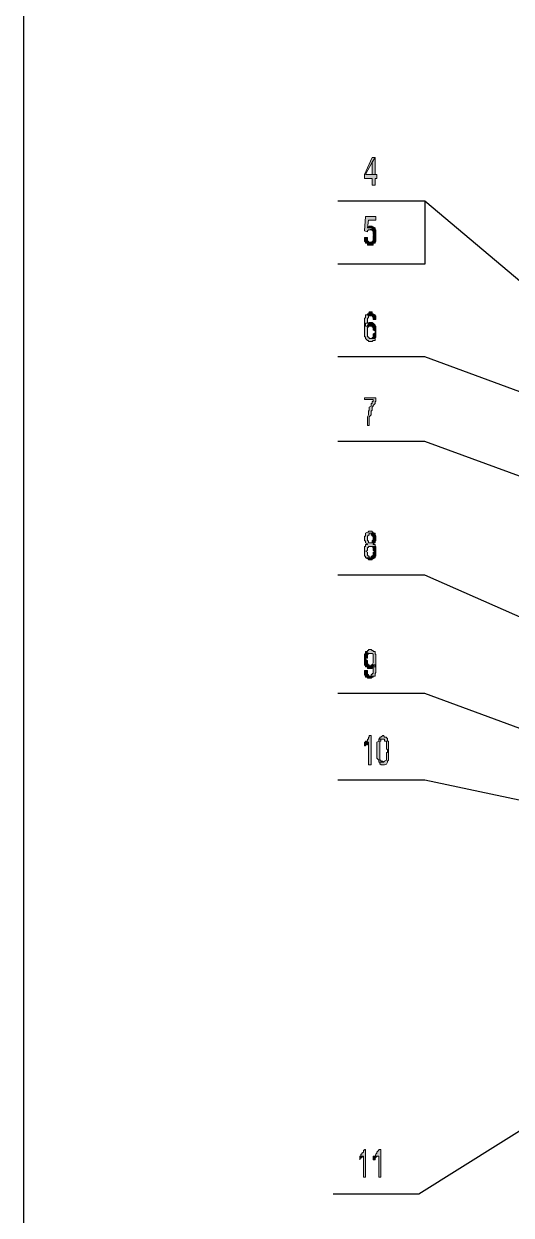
# Model space of a CAD drawing. Header units: millimetres. Extents: x 20 to 821, y 1 to 1134.
# Drawn here: x 20.2 to 112.1, y 738.5 to 963.3 of the extents above; entities that cross this region are included whole.
import ezdxf

# ---------------------------------------------------------------- set-up
doc = ezdxf.new("R2010")
doc.units = ezdxf.units.MM
doc.layers.add('1', color=7, linetype='Continuous')

msp = doc.modelspace()

# ---------------------------------------------------------------- hatches: boundary and pattern name
h = msp.add_hatch(color=0)
h.dxf.hatch_style = 2
h.paths.add_polyline_path([(86.4, 938.121732), (85.86, 938.121732), (84.42, 934.881732), (84.42, 934.161732), (85.86, 934.161732), (85.86, 932.901732), (86.4, 932.901732), (86.4, 934.161732), (86.76, 934.161732), (86.76, 934.881732), (86.4, 934.881732), (84.6, 934.881732), (85.86, 937.221732)])
h = msp.add_hatch(color=0)
h.dxf.hatch_style = 2
h.paths.add_polyline_path([(86.4, 938.121732), (85.86, 937.221732), (85.86, 934.881732), (84.6, 934.881732), (86.4, 934.881732)])
h = msp.add_hatch(color=0)
h.dxf.hatch_style = 2
h.paths.add_polyline_path([(86.58, 926.961732), (84.6, 926.961732), (84.42, 924.261732), (84.96, 924.081732), (84.96, 924.261732), (85.14, 924.441732), (85.32, 924.441732), (86.4, 924.801732), (84.96, 924.801732), (85.14, 926.241732), (86.58, 926.241732)])
h = msp.add_hatch(color=0)
h.dxf.hatch_style = 2
h.paths.add_polyline_path([(85.68, 925.161732), (85.32, 925.161732), (85.32, 924.981732), (84.96, 924.981732), (84.96, 924.801732), (86.4, 924.801732), (86.04, 924.981732), (85.86, 924.981732), (85.86, 925.161732)])
h = msp.add_hatch(color=0)
h.dxf.hatch_style = 2
h.paths.add_polyline_path([(86.4, 924.801732), (85.32, 924.441732), (85.86, 924.441732), (85.86, 924.261732), (86.04, 924.261732), (86.04, 924.081732), (86.04, 923.541732), (86.4, 923.361732), (86.04, 923.361732), (86.04, 923.001732), (86.04, 922.281732), (85.86, 922.281732), (85.86, 922.101732), (85.68, 922.101732), (85.32, 922.101732), (86.4, 922.101732), (86.58, 922.281732), (86.58, 924.441732), (86.4, 924.441732)])
h = msp.add_hatch(color=0)
h.dxf.hatch_style = 2
h.paths.add_polyline_path([(84.96, 923.001732), (84.42, 923.001732), (84.42, 922.821732), (84.42, 922.281732), (84.6, 922.101732), (84.6, 921.921732), (84.96, 921.921732), (84.96, 921.561732), (85.14, 921.561732), (86.04, 921.561732), (86.04, 921.921732), (86.4, 921.921732), (86.4, 922.101732), (85.14, 922.101732), (85.14, 922.281732), (84.96, 922.281732), (84.96, 922.641732)])
h = msp.add_hatch(color=0)
h.dxf.hatch_style = 2
h.paths.add_polyline_path([(84.6, 908.421732), (84.6, 907.881732), (84.42, 907.701732), (84.42, 904.641732), (84.42, 904.281732), (84.6, 904.281732), (84.6, 903.921732), (84.96, 903.561732), (85.14, 903.561732), (85.14, 903.381732), (85.86, 903.381732), (86.04, 903.561732), (86.4, 903.561732), (86.4, 903.921732), (85.32, 903.921732), (85.32, 904.101732), (85.14, 904.101732), (85.14, 904.281732), (84.96, 904.281732), (84.96, 904.641732), (84.96, 906.081732), (85.14, 906.081732), (85.14, 906.261732), (84.6, 906.261732), (84.6, 906.801732), (84.96, 906.801732), (84.96, 907.701732), (85.14, 907.881732), (85.14, 908.241732), (85.32, 908.241732), (85.68, 908.241732)])
h = msp.add_hatch(color=0)
h.dxf.hatch_style = 2
h.paths.add_polyline_path([(85.68, 908.961732), (85.32, 908.961732), (85.14, 908.601732), (84.96, 908.601732), (84.96, 908.421732), (84.6, 908.421732), (85.68, 908.241732), (85.86, 908.241732), (86.04, 907.881732), (86.04, 907.521732), (86.58, 907.521732), (86.58, 907.881732), (86.58, 908.241732), (86.4, 908.241732), (86.4, 908.421732), (86.04, 908.601732), (85.86, 908.601732), (85.86, 908.961732)])
h = msp.add_hatch(color=0)
h.dxf.hatch_style = 2
h.paths.add_polyline_path([(85.68, 906.981732), (85.32, 906.981732), (85.14, 906.801732), (84.96, 906.441732), (84.96, 906.261732), (84.6, 906.261732), (85.68, 906.261732), (86.4, 906.441732), (86.04, 906.801732), (85.86, 906.981732)])
h = msp.add_hatch(color=0)
h.dxf.hatch_style = 2
h.paths.add_polyline_path([(86.4, 906.441732), (85.68, 906.261732), (85.86, 906.261732), (85.86, 906.081732), (86.04, 906.081732), (86.04, 905.721732), (86.04, 905.541732), (86.4, 905.361732), (86.4, 905.001732), (86.04, 904.821732), (86.04, 904.101732), (85.86, 904.101732), (85.86, 903.921732), (85.68, 903.921732), (86.4, 903.921732), (86.4, 904.101732), (86.58, 904.101732), (86.58, 906.261732), (86.4, 906.261732)])
h = msp.add_hatch(color=0)
h.dxf.hatch_style = 2
h.paths.add_polyline_path([(86.58, 892.761732), (84.42, 892.761732), (84.42, 892.401732), (86.04, 892.401732), (86.04, 892.041732), (85.86, 892.041732), (85.86, 891.861732), (85.86, 891.681732), (85.68, 891.681732), (85.68, 891.141732), (85.32, 890.961732), (85.32, 890.421732), (85.14, 890.241732), (85.14, 889.521732), (84.96, 889.161732), (84.96, 887.541732), (85.32, 887.541732), (85.32, 889.161732), (85.68, 889.521732), (85.68, 890.241732), (85.86, 890.421732), (85.86, 890.961732), (86.04, 891.141732), (86.04, 891.321732), (86.4, 891.681732), (86.4, 892.041732), (86.58, 892.041732)])
h = msp.add_hatch(color=0)
h.dxf.hatch_style = 2
h.paths.add_polyline_path([(85.32, 867.561732), (85.14, 867.561732), (85.14, 867.381732), (84.96, 867.381732), (84.6, 867.201732), (84.6, 866.661732), (84.42, 866.661732), (84.42, 865.761732), (84.6, 865.761732), (84.6, 865.401732), (84.96, 865.221732), (84.96, 865.041732), (84.6, 865.041732), (84.6, 864.681732), (84.42, 864.681732), (84.42, 862.881732), (84.6, 862.881732), (84.6, 862.521732), (85.68, 862.521732), (85.32, 862.521732), (85.32, 862.881732), (85.14, 862.881732), (84.96, 863.061732), (84.96, 863.601732), (84.6, 863.781732), (84.96, 863.961732), (84.96, 864.501732), (85.14, 864.501732), (85.14, 864.681732), (85.32, 864.681732), (86.4, 864.681732), (86.4, 865.041732), (86.04, 865.041732), (86.04, 865.221732), (86.4, 865.401732), (85.14, 865.401732), (85.14, 865.761732), (84.96, 865.761732), (84.96, 865.941732), (84.96, 866.661732), (85.14, 866.841732), (85.32, 866.841732), (85.32, 867.201732), (86.4, 867.201732), (86.04, 867.201732), (86.04, 867.381732), (85.86, 867.381732), (85.86, 867.561732), (85.68, 867.561732)])
h = msp.add_hatch(color=0)
h.dxf.hatch_style = 2
h.paths.add_polyline_path([(86.4, 867.201732), (85.32, 867.201732), (85.68, 867.201732), (85.68, 866.841732), (85.86, 866.841732), (85.86, 866.661732), (86.04, 866.661732), (86.04, 865.941732), (85.86, 865.761732), (85.86, 865.401732), (85.68, 865.401732), (86.4, 865.401732), (86.4, 865.761732), (86.58, 865.761732), (86.58, 865.941732), (86.58, 866.661732), (86.4, 866.841732)])
h = msp.add_hatch(color=0)
h.dxf.hatch_style = 2
h.paths.add_polyline_path([(86.4, 864.681732), (85.32, 864.681732), (85.68, 864.681732), (85.86, 864.681732), (86.04, 864.501732), (86.04, 863.961732), (86.4, 863.781732), (86.04, 863.601732), (86.04, 863.061732), (85.86, 862.881732), (85.68, 862.881732), (85.68, 862.521732), (84.6, 862.521732), (84.96, 862.341732), (85.14, 862.341732), (85.14, 862.161732), (85.86, 862.161732), (85.86, 862.341732), (86.04, 862.341732), (86.4, 862.521732), (86.4, 862.881732), (86.58, 862.881732), (86.58, 864.681732)])
h = msp.add_hatch(color=0)
h.dxf.hatch_style = 2
h.paths.add_polyline_path([(84.6, 844.881732), (84.6, 844.521732), (84.42, 844.341732), (84.42, 842.361732), (84.6, 842.181732), (85.32, 842.181732), (85.32, 842.361732), (85.14, 842.361732), (84.96, 842.721732), (84.96, 843.081732), (84.6, 843.441732), (84.6, 843.621732), (84.96, 843.621732), (84.96, 844.341732), (85.14, 844.341732), (85.14, 844.521732), (85.32, 844.521732)])
h = msp.add_hatch(color=0)
h.dxf.hatch_style = 2
h.paths.add_polyline_path([(85.32, 845.241732), (85.14, 845.241732), (85.14, 845.061732), (84.96, 845.061732), (84.96, 844.881732), (84.6, 844.881732), (85.32, 844.521732), (85.86, 844.521732), (86.04, 844.341732), (86.04, 843.081732), (86.04, 842.901732), (86.04, 842.721732), (85.86, 842.361732), (86.4, 842.361732), (86.4, 842.181732), (86.4, 842.001732), (86.04, 842.001732), (86.04, 840.741732), (85.86, 840.741732), (85.86, 840.561732), (85.68, 840.561732), (85.68, 840.201732), (85.32, 840.201732), (86.4, 840.201732), (86.4, 840.561732), (86.4, 840.741732), (86.58, 840.921732), (86.58, 844.341732), (86.4, 844.341732), (86.4, 844.881732), (86.04, 844.881732), (86.04, 845.061732), (85.86, 845.061732), (85.68, 845.241732)])
h = msp.add_hatch(color=0)
h.dxf.hatch_style = 2
h.paths.add_polyline_path([(84.96, 841.281732), (84.42, 841.281732), (84.42, 840.921732), (84.42, 840.561732), (84.6, 840.201732), (84.6, 840.021732), (84.96, 840.021732), (84.96, 839.841732), (85.14, 839.841732), (85.68, 839.841732), (85.86, 840.021732), (86.04, 840.021732), (86.04, 840.201732), (85.32, 840.201732), (85.14, 840.561732), (84.96, 840.561732), (84.96, 840.741732)])
h = msp.add_hatch(color=0)
h.dxf.hatch_style = 2
h.paths.add_polyline_path([(85.86, 842.361732), (85.68, 842.361732), (85.68, 842.181732), (84.6, 842.181732), (84.6, 842.001732), (84.96, 842.001732), (84.96, 841.641732), (85.86, 841.641732), (85.86, 842.001732), (86.04, 842.181732), (86.4, 842.361732)])
h = msp.add_hatch(color=0)
h.dxf.hatch_style = 2
h.paths.add_polyline_path([(84.6, 827.781732), (84.42, 827.781732), (84.42, 827.601732), (84.42, 827.061732), (84.6, 827.061732), (84.6, 827.241732), (84.96, 827.241732), (84.96, 827.601732), (85.14, 827.601732), (85.14, 827.781732)])
h = msp.add_hatch(color=0)
h.dxf.hatch_style = 2
h.paths.add_polyline_path([(85.68, 829.041732), (85.32, 829.041732), (85.32, 828.681732), (85.14, 828.681732), (85.14, 828.501732), (85.14, 828.321732), (84.96, 828.321732), (84.96, 827.961732), (84.6, 827.961732), (84.6, 827.781732), (85.14, 827.781732), (85.14, 823.461732), (85.68, 823.461732)])
h = msp.add_hatch(color=0)
h.dxf.hatch_style = 2
h.paths.add_polyline_path([(87.12, 828.321732), (87.12, 827.961732), (86.76, 827.781732), (86.76, 824.721732), (87.12, 824.361732), (87.12, 824.001732), (88.02, 824.001732), (87.84, 824.001732), (87.84, 824.181732), (87.48, 824.181732), (87.48, 824.361732), (87.3, 824.361732), (87.3, 824.721732), (87.3, 827.961732), (87.48, 827.961732), (87.48, 828.321732), (87.84, 828.321732), (88.02, 828.321732)])
h = msp.add_hatch(color=0)
h.dxf.hatch_style = 2
h.paths.add_polyline_path([(88.02, 829.041732), (87.84, 829.041732), (87.48, 828.681732), (87.3, 828.681732), (87.3, 828.501732), (87.12, 828.321732), (88.2, 828.321732), (88.2, 827.961732), (88.56, 827.961732), (88.56, 827.781732), (88.56, 827.061732), (88.56, 826.521732), (88.74, 826.341732), (88.74, 825.801732), (88.56, 825.801732), (88.56, 824.361732), (88.2, 824.181732), (88.02, 824.001732), (87.12, 824.001732), (87.3, 824.001732), (87.3, 823.641732), (87.48, 823.641732), (87.48, 823.461732), (87.84, 823.461732), (88.2, 823.461732), (88.56, 823.641732), (88.74, 824.001732), (88.74, 824.181732), (88.92, 824.361732), (88.92, 827.961732), (88.74, 827.961732), (88.74, 828.501732), (88.56, 828.501732), (88.56, 828.681732), (88.2, 828.681732)])
h = msp.add_hatch(color=0)
h.dxf.hatch_style = 2
h.paths.add_polyline_path([(84.6, 750.921732), (84.42, 750.921732), (84.42, 750.741732), (84.24, 750.741732), (84.24, 750.381732), (83.88, 750.201732), (83.88, 750.021732), (83.7, 750.021732), (83.7, 749.661732), (84.24, 749.661732), (84.24, 745.701732), (84.6, 745.701732)])
h = msp.add_hatch(color=0)
h.dxf.hatch_style = 2
h.paths.add_polyline_path([(87.48, 750.921732), (87.12, 750.921732), (87.12, 750.741732), (86.76, 750.381732), (86.76, 750.201732), (86.58, 750.021732), (86.4, 749.661732), (87.12, 749.661732), (87.12, 745.701732), (87.48, 745.701732)])
h = msp.add_hatch(color=0)
h.dxf.hatch_style = 2
h.paths.add_polyline_path([(83.7, 749.661732), (83.52, 749.661732), (83.52, 749.481732), (83.52, 748.941732), (83.7, 749.301732), (83.88, 749.301732), (83.88, 749.481732), (84.24, 749.481732), (84.24, 749.661732)])
h = msp.add_hatch(color=0)
h.dxf.hatch_style = 2
h.paths.add_polyline_path([(86.4, 749.661732), (86.04, 749.661732), (86.04, 749.481732), (86.04, 748.941732), (86.4, 748.941732), (86.4, 749.301732), (86.58, 749.301732), (86.58, 749.481732), (86.76, 749.481732), (86.76, 749.661732), (87.12, 749.661732)])

# ---------------------------------------------------------------- linework, layer by layer
at = {"layer": '1', "color": 0, "lineweight": 25}
msp.add_lwpolyline([(20.16, 1133.601732), (821.16, 1133.601732), (821.16, 0.501732), (20.16, 0.501732), (20.16, 1133.601732)], dxfattribs=at)
at = {"layer": '1', "color": 0, "lineweight": 5}
for points in [[(86.4, 938.121732), (85.86, 938.121732), (84.42, 934.881732), (84.42, 934.161732), (85.86, 934.161732), (85.86, 932.901732), (86.4, 932.901732), (86.4, 934.161732), (86.76, 934.161732), (86.76, 934.881732), (86.4, 934.881732), (84.6, 934.881732), (85.86, 937.221732), (86.4, 938.121732)], [(86.4, 938.121732), (85.86, 937.221732), (85.86, 934.881732), (84.6, 934.881732), (86.4, 934.881732), (86.4, 938.121732)], [(86.58, 926.961732), (84.6, 926.961732), (84.42, 924.261732), (84.96, 924.081732), (84.96, 924.261732), (85.14, 924.441732), (85.32, 924.441732), (86.4, 924.801732), (84.96, 924.801732), (85.14, 926.241732), (86.58, 926.241732), (86.58, 926.961732)], [(85.68, 925.161732), (85.32, 925.161732), (85.32, 924.981732), (84.96, 924.981732), (84.96, 924.801732), (86.4, 924.801732), (86.04, 924.981732), (85.86, 924.981732), (85.86, 925.161732), (85.68, 925.161732)], [(86.4, 924.801732), (85.32, 924.441732), (85.86, 924.441732), (85.86, 924.261732), (86.04, 924.261732), (86.04, 924.081732), (86.04, 923.541732), (86.4, 923.361732), (86.04, 923.361732), (86.04, 923.001732), (86.04, 922.281732), (85.86, 922.281732), (85.86, 922.101732), (85.68, 922.101732), (85.32, 922.101732), (86.4, 922.101732), (86.58, 922.281732), (86.58, 924.441732), (86.4, 924.441732), (86.4, 924.801732)], [(84.96, 923.001732), (84.42, 923.001732), (84.42, 922.821732), (84.42, 922.281732), (84.6, 922.101732), (84.6, 921.921732), (84.96, 921.921732), (84.96, 921.561732), (85.14, 921.561732), (86.04, 921.561732), (86.04, 921.921732), (86.04, 921.921732), (86.4, 921.921732), (86.4, 922.101732), (85.14, 922.101732), (85.14, 922.281732), (84.96, 922.281732), (84.96, 922.641732), (84.96, 923.001732)], [(84.6, 908.421732), (84.6, 907.881732), (84.42, 907.701732), (84.42, 904.641732), (84.42, 904.641732), (84.42, 904.281732), (84.6, 904.281732), (84.6, 903.921732), (84.96, 903.561732), (85.14, 903.561732), (85.14, 903.381732), (85.86, 903.381732), (86.04, 903.561732), (86.4, 903.561732), (86.4, 903.921732), (85.32, 903.921732), (85.32, 904.101732), (85.14, 904.101732), (85.14, 904.281732), (84.96, 904.281732), (84.96, 904.641732), (84.96, 906.081732), (85.14, 906.081732), (85.14, 906.261732), (84.6, 906.261732), (84.6, 906.801732), (84.96, 906.801732), (84.96, 907.701732), (85.14, 907.881732), (85.14, 908.241732), (85.32, 908.241732), (85.68, 908.241732), (84.6, 908.421732)], [(85.68, 908.961732), (85.32, 908.961732), (85.14, 908.601732), (84.96, 908.601732), (84.96, 908.421732), (84.6, 908.421732), (85.68, 908.241732), (85.86, 908.241732), (86.04, 907.881732), (86.04, 907.521732), (86.58, 907.521732), (86.58, 907.881732), (86.58, 908.241732), (86.4, 908.241732), (86.4, 908.421732), (86.04, 908.601732), (85.86, 908.601732), (85.86, 908.961732), (85.68, 908.961732)], [(85.68, 906.981732), (85.32, 906.981732), (85.14, 906.801732), (84.96, 906.441732), (84.96, 906.261732), (84.6, 906.261732), (85.68, 906.261732), (86.4, 906.441732), (86.04, 906.801732), (85.86, 906.981732), (85.68, 906.981732)], [(86.4, 906.441732), (85.68, 906.261732), (85.86, 906.261732), (85.86, 906.081732), (86.04, 906.081732), (86.04, 905.721732), (86.04, 905.541732), (86.4, 905.361732), (86.4, 905.001732), (86.04, 904.821732), (86.04, 904.101732), (85.86, 904.101732), (85.86, 903.921732), (85.68, 903.921732), (86.4, 903.921732), (86.4, 904.101732), (86.58, 904.101732), (86.58, 906.261732), (86.4, 906.261732), (86.4, 906.441732)], [(86.58, 892.761732), (84.42, 892.761732), (84.42, 892.401732), (86.04, 892.401732), (86.04, 892.041732), (85.86, 892.041732), (85.86, 891.861732), (85.86, 891.681732), (85.68, 891.681732), (85.68, 891.141732), (85.32, 890.961732), (85.32, 890.421732), (85.14, 890.241732), (85.14, 889.521732), (84.96, 889.161732), (84.96, 889.161732), (84.96, 887.541732), (85.32, 887.541732), (85.32, 889.161732), (85.68, 889.521732), (85.68, 890.241732), (85.86, 890.421732), (85.86, 890.961732), (86.04, 891.141732), (86.04, 891.321732), (86.4, 891.681732), (86.4, 892.041732), (86.58, 892.041732), (86.58, 892.761732)], [(85.32, 867.561732), (85.14, 867.561732), (85.14, 867.381732), (84.96, 867.381732), (84.6, 867.201732), (84.6, 866.661732), (84.42, 866.661732), (84.42, 865.761732), (84.6, 865.761732), (84.6, 865.401732), (84.96, 865.221732), (84.96, 865.221732), (84.96, 865.041732), (84.6, 865.041732), (84.6, 864.681732), (84.42, 864.681732), (84.42, 862.881732), (84.6, 862.881732), (84.6, 862.521732), (85.68, 862.521732), (85.32, 862.521732), (85.32, 862.881732), (85.14, 862.881732), (84.96, 863.061732), (84.96, 863.601732), (84.6, 863.781732), (84.96, 863.961732), (84.96, 864.501732), (85.14, 864.501732), (85.14, 864.681732), (85.32, 864.681732), (86.4, 864.681732), (86.4, 865.041732), (86.04, 865.041732), (86.04, 865.221732), (86.4, 865.401732), (85.14, 865.401732), (85.14, 865.761732), (84.96, 865.761732), (84.96, 865.941732), (84.96, 866.661732), (85.14, 866.841732), (85.32, 866.841732), (85.32, 867.201732), (86.4, 867.201732), (86.04, 867.201732), (86.04, 867.381732), (85.86, 867.381732), (85.86, 867.561732), (85.68, 867.561732), (85.32, 867.561732)], [(86.4, 867.201732), (85.32, 867.201732), (85.68, 867.201732), (85.68, 866.841732), (85.86, 866.841732), (85.86, 866.661732), (86.04, 866.661732), (86.04, 865.941732), (85.86, 865.761732), (85.86, 865.401732), (85.68, 865.401732), (86.4, 865.401732), (86.4, 865.761732), (86.58, 865.761732), (86.58, 865.941732), (86.58, 865.941732), (86.58, 866.661732), (86.4, 866.841732), (86.4, 867.201732)], [(86.4, 864.681732), (85.32, 864.681732), (85.68, 864.681732), (85.86, 864.681732), (86.04, 864.501732), (86.04, 863.961732), (86.4, 863.781732), (86.04, 863.601732), (86.04, 863.061732), (85.86, 862.881732), (85.68, 862.881732), (85.68, 862.521732), (84.6, 862.521732), (84.6, 862.521732), (84.96, 862.341732), (85.14, 862.341732), (85.14, 862.161732), (85.86, 862.161732), (85.86, 862.341732), (86.04, 862.341732), (86.4, 862.521732), (86.4, 862.881732), (86.58, 862.881732), (86.58, 864.681732), (86.4, 864.681732)], [(84.6, 844.881732), (84.6, 844.521732), (84.42, 844.341732), (84.42, 842.361732), (84.6, 842.181732), (85.32, 842.181732), (85.32, 842.361732), (85.14, 842.361732), (84.96, 842.721732), (84.96, 842.721732), (84.96, 843.081732), (84.6, 843.441732), (84.6, 843.621732), (84.96, 843.621732), (84.96, 844.341732), (85.14, 844.341732), (85.14, 844.521732), (85.32, 844.521732), (84.6, 844.881732)], [(85.32, 845.241732), (85.14, 845.241732), (85.14, 845.061732), (84.96, 845.061732), (84.96, 844.881732), (84.6, 844.881732), (85.32, 844.521732), (85.86, 844.521732), (86.04, 844.341732), (86.04, 843.081732), (86.04, 842.901732), (86.04, 842.721732), (85.86, 842.361732), (86.4, 842.361732), (86.4, 842.181732), (86.4, 842.001732), (86.04, 842.001732), (86.04, 840.741732), (85.86, 840.741732), (85.86, 840.561732), (85.68, 840.561732), (85.68, 840.201732), (85.32, 840.201732), (86.4, 840.201732), (86.4, 840.561732), (86.4, 840.741732), (86.58, 840.921732), (86.58, 844.341732), (86.4, 844.341732), (86.4, 844.881732), (86.04, 844.881732), (86.04, 845.061732), (85.86, 845.061732), (85.68, 845.241732), (85.32, 845.241732)], [(84.96, 841.281732), (84.42, 841.281732), (84.42, 840.921732), (84.42, 840.561732), (84.6, 840.201732), (84.6, 840.021732), (84.96, 840.021732), (84.96, 839.841732), (85.14, 839.841732), (85.68, 839.841732), (85.86, 840.021732), (86.04, 840.021732), (86.04, 840.201732), (85.32, 840.201732), (85.14, 840.561732), (84.96, 840.561732), (84.96, 840.741732), (84.96, 841.281732)], [(85.86, 842.361732), (85.68, 842.361732), (85.68, 842.181732), (84.6, 842.181732), (84.6, 842.001732), (84.96, 842.001732), (84.96, 841.641732), (85.86, 841.641732), (85.86, 842.001732), (86.04, 842.181732), (86.4, 842.361732), (85.86, 842.361732)], [(84.6, 827.781732), (84.42, 827.781732), (84.42, 827.601732), (84.42, 827.061732), (84.6, 827.061732), (84.6, 827.241732), (84.96, 827.241732), (84.96, 827.601732), (85.14, 827.601732), (85.14, 827.781732), (84.6, 827.781732)], [(85.68, 829.041732), (85.32, 829.041732), (85.32, 828.681732), (85.14, 828.681732), (85.14, 828.501732), (85.14, 828.321732), (84.96, 828.321732), (84.96, 827.961732), (84.6, 827.961732), (84.6, 827.781732), (85.14, 827.781732), (85.14, 823.461732), (85.68, 823.461732), (85.68, 829.041732)], [(87.12, 828.321732), (87.12, 827.961732), (86.76, 827.781732), (86.76, 824.721732), (87.12, 824.361732), (87.12, 824.001732), (88.02, 824.001732), (87.84, 824.001732), (87.84, 824.181732), (87.48, 824.181732), (87.48, 824.361732), (87.3, 824.361732), (87.3, 824.721732), (87.3, 827.961732), (87.48, 827.961732), (87.48, 828.321732), (87.84, 828.321732), (88.02, 828.321732), (87.12, 828.321732)], [(88.02, 829.041732), (87.84, 829.041732), (87.48, 828.681732), (87.3, 828.681732), (87.3, 828.501732), (87.12, 828.321732), (88.2, 828.321732), (88.2, 827.961732), (88.56, 827.961732), (88.56, 827.781732), (88.56, 827.061732), (88.56, 827.061732), (88.56, 826.521732), (88.74, 826.341732), (88.74, 825.801732), (88.56, 825.801732), (88.56, 824.361732), (88.2, 824.181732), (88.02, 824.001732), (87.12, 824.001732), (87.3, 824.001732), (87.3, 823.641732), (87.48, 823.641732), (87.48, 823.461732), (87.84, 823.461732), (88.2, 823.461732), (88.56, 823.641732), (88.74, 824.001732), (88.74, 824.181732), (88.92, 824.361732), (88.92, 827.961732), (88.74, 827.961732), (88.74, 828.501732), (88.56, 828.501732), (88.56, 828.681732), (88.2, 828.681732), (88.02, 829.041732)], [(84.6, 750.921732), (84.42, 750.921732), (84.42, 750.741732), (84.24, 750.741732), (84.24, 750.381732), (83.88, 750.201732), (83.88, 750.021732), (83.7, 750.021732), (83.7, 749.661732), (84.24, 749.661732), (84.24, 745.701732), (84.6, 745.701732), (84.6, 750.921732)], [(87.48, 750.921732), (87.12, 750.921732), (87.12, 750.741732), (86.76, 750.381732), (86.76, 750.201732), (86.58, 750.021732), (86.4, 749.661732), (87.12, 749.661732), (87.12, 745.701732), (87.48, 745.701732), (87.48, 750.921732)], [(83.7, 749.661732), (83.52, 749.661732), (83.52, 749.481732), (83.52, 748.941732), (83.7, 749.301732), (83.88, 749.301732), (83.88, 749.481732), (84.24, 749.481732), (84.24, 749.661732), (83.7, 749.661732)], [(86.4, 749.661732), (86.04, 749.661732), (86.04, 749.481732), (86.04, 748.941732), (86.4, 748.941732), (86.4, 749.301732), (86.58, 749.301732), (86.58, 749.481732), (86.76, 749.481732), (86.76, 749.661732), (87.12, 749.661732), (86.4, 749.661732)]]:
    msp.add_lwpolyline(points, dxfattribs=at)
at = {"layer": '1', "color": 1, "lineweight": 25}
for points in [[(133.2, 898.341732), (95.76, 929.841732), (79.38, 929.841732)], [(95.76, 929.841732), (95.76, 917.961732), (79.38, 917.961732)], [(151.92, 879.801732), (95.76, 900.501732), (79.38, 900.501732)], [(151.92, 863.961732), (95.76, 884.481732), (79.38, 884.481732)], [(157.86, 831.921732), (95.76, 859.281732), (79.38, 859.281732)], [(151.92, 816.261732), (95.76, 836.961732), (79.38, 836.961732)], [(178.2, 803.121732), (95.76, 820.581732), (79.38, 820.581732)], [(147.78, 775.761732), (94.68, 742.461732), (78.48, 742.461732)]]:
    msp.add_lwpolyline(points, dxfattribs=at)

doc.saveas('drawing.dxf')
